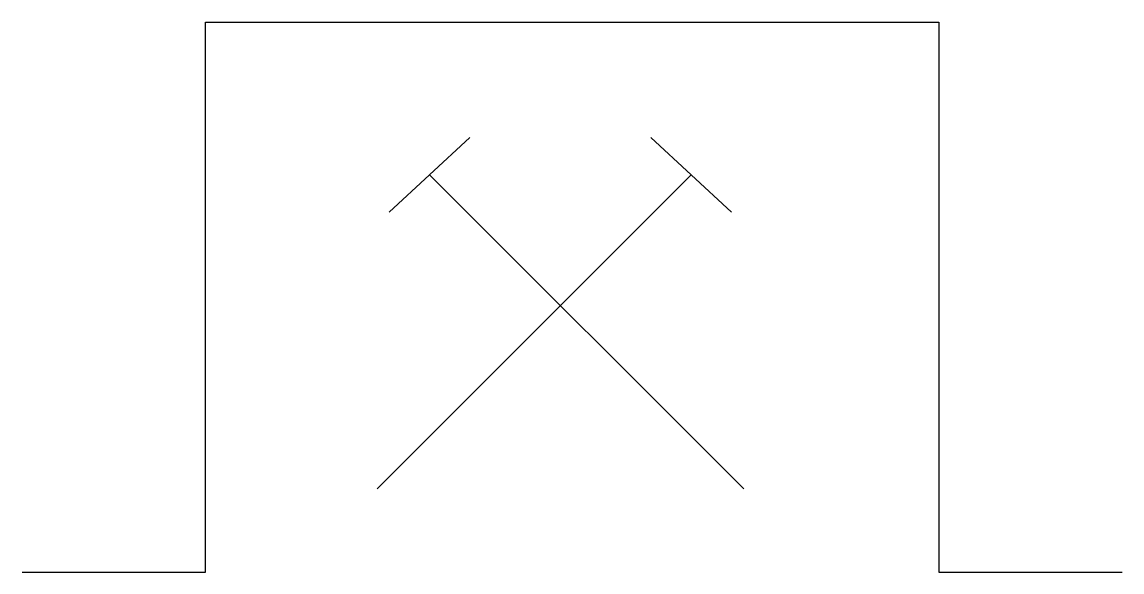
# Model space of a CAD drawing. Extents: x -3 to 3, y 0 to 3.
import ezdxf

# ---------------------------------------------------------------- set-up
doc = ezdxf.new("R2010")
doc.units = 0
doc.layers.get('0').update_dxf_attribs({"linetype": 'CONTINUOUS'})

msp = doc.modelspace()

# ---------------------------------------------------------------- linework, layer by layer
at = {"color": 0}
for p, q in [((-2, 0), (-2, 3)), ((-2, 3), (2, 3)), ((2, 3), (2, 0)), ((-0.5564, 2.3699), (-0.9975, 1.9631)), ((0.4297, 2.3699), (0.8707, 1.9631)), ((0.6502, 2.1665), (-1.0634, 0.453)), ((-0.777, 2.1665), (0.9366, 0.453)), ((-3, 0), (-2, 0)), ((2, 0), (3, 0))]:
    msp.add_line(p, q, dxfattribs=at)

doc.saveas('drawing.dxf')
